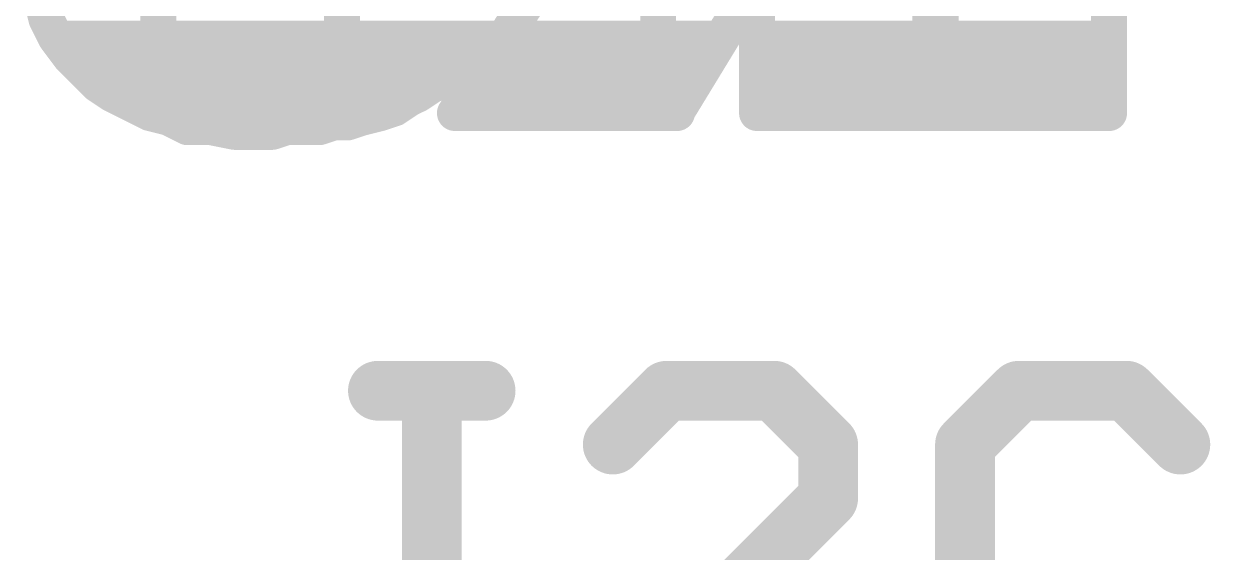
# Model space of a CAD drawing. Extents: x -36 to 72, y -21 to 37.
# Drawn here: x 10.106 to 12.627, y 18.187 to 19.31 of the extents above; entities that cross this region are included whole.
import ezdxf

# ---------------------------------------------------------------- set-up
doc = ezdxf.new("R2010")
doc.units = 0
doc.layers.add('21', color=41, linetype='CONTINUOUS')
doc.layers.add('22', color=40, linetype='CONTINUOUS')

msp = doc.modelspace()

# ---------------------------------------------------------------- linework, layer by layer
at = {"layer": '21'}
for points, const_width in [([(11.664, 19.12), (11.664, 20.3)], 0.0762), ([(11.454, 20.17), (11.454, 19.27)], 0.0762), ([(12.054, 19.85), (12.054, 19.12)], 0.0762), ([(10.154, 19.32), (10.144, 19.36)], 0.0762), ([(10.174, 19.28), (10.154, 19.32)], 0.0762), ([(10.204, 19.24), (10.174, 19.28)], 0.0762), ([(10.1751, 19.2786), (11.454, 19.2786)], 0.0762), ([(11.664, 19.2786), (12.054, 19.2786)], 0.0762), ([(11.074, 19.26), (11.054, 19.24)], 0.0762), ([(11.074, 19.24), (11.074, 19.26)], 0.0762), ([(11.454, 19.27), (11.464, 19.25)], 0.0762), ([(11.464, 19.25), (11.464, 19.21)], 0.0762), ([(10.234, 19.21), (10.204, 19.24)], 0.0762), ([(11.054, 19.24), (11.034, 19.21)], 0.0762), ([(11.084, 19.23), (11.074, 19.24)], 0.0762), ([(11.084, 19.17), (11.084, 19.23)], 0.0762), ([(10.264, 19.18), (10.234, 19.21)], 0.0762), ([(10.2416, 19.2024), (11.0226, 19.2024)], 0.0762), ([(11.034, 19.21), (11.004, 19.19)], 0.0762), ([(11.084, 19.2024), (11.4678, 19.2024)], 0.0762), ([(11.464, 19.21), (11.474, 19.19)], 0.0762), ([(11.664, 19.2024), (12.054, 19.2024)], 0.0762), ([(10.294, 19.16), (10.264, 19.18)], 0.0762), ([(10.974, 19.18), (10.944, 19.16)], 0.0762), ([(11.004, 19.19), (10.974, 19.18)], 0.0762), ([(11.474, 19.19), (11.474, 19.18)], 0.0762), ([(11.474, 19.18), (11.484, 19.16)], 0.0762), ([(10.334, 19.14), (10.294, 19.16)], 0.0762), ([(10.924, 19.15), (10.894, 19.13)], 0.0762), ([(10.944, 19.16), (10.924, 19.15)], 0.0762), ([(11.094, 19.16), (11.084, 19.17)], 0.0762), ([(11.094, 19.15), (11.094, 19.16)], 0.0762), ([(11.104, 19.14), (11.094, 19.15)], 0.0762), ([(11.484, 19.16), (11.484, 19.15)], 0.0762), ([(11.484, 19.15), (11.494, 19.13)], 0.0762), ([(10.374, 19.12), (10.334, 19.14)], 0.0762), ([(10.3616, 19.1262), (10.8826, 19.1262)], 0.0762), ([(10.894, 19.13), (10.864, 19.12)], 0.0762), ([(11.104, 19.12), (11.104, 19.14)], 0.0762), ([(11.104, 19.1262), (11.494, 19.1262)], 0.0762), ([(11.494, 19.13), (11.494, 19.12)], 0.0762), ([(11.664, 19.1262), (12.054, 19.1262)], 0.0762), ([(10.414, 19.11), (10.374, 19.12)], 0.0762), ([(10.454, 19.09), (10.414, 19.11)], 0.0762), ([(10.764, 19.1), (10.734, 19.09)], 0.0762), ([(10.794, 19.1), (10.764, 19.1)], 0.0762), ([(10.824, 19.11), (10.794, 19.1)], 0.0762), ([(10.864, 19.12), (10.824, 19.11)], 0.0762), ([(11.494, 19.12), (11.104, 19.12)], 0.0762), ([(12.054, 19.12), (11.664, 19.12)], 0.0762), ([(10.504, 19.09), (10.454, 19.09)], 0.0762), ([(10.554, 19.08), (10.504, 19.09)], 0.0762), ([(10.634, 19.08), (10.554, 19.08)], 0.0762), ([(10.664, 19.09), (10.634, 19.08)], 0.0762), ([(10.734, 19.09), (10.664, 19.09)], 0.0762), ([(10.8585, 18.5299), (11.0873, 18.5299)], 0.127), ([(10.9729, 17.8435), (10.9729, 18.5299)], 0.127), ([(11.4718, 18.5299), (11.3574, 18.4155)], 0.127), ([(11.7006, 18.5299), (11.4718, 18.5299)], 0.127), ([(11.815, 18.4155), (11.7006, 18.5299)], 0.127), ([(12.2203, 18.5299), (12.1059, 18.4155)], 0.127), ([(12.449, 18.5299), (12.2203, 18.5299)], 0.127), ([(12.5635, 18.4155), (12.449, 18.5299)], 0.127), ([(11.815, 18.3011), (11.815, 18.4155)], 0.127), ([(12.1059, 18.4155), (12.1059, 17.9579)], 0.127), ([(11.3574, 17.8435), (11.815, 18.3011)], 0.127)]:
    msp.add_lwpolyline(points, dxfattribs=dict(at, const_width=const_width))
for points, const_width in [([(10.171, 19.3285, 1), (10.137, 19.3115)], 0.0381), ([(10.1355, 19.3154, 1), (10.1725, 19.3246)], 0.0381), ([(10.1892, 19.2914, 1), (10.1588, 19.2686)], 0.0381), ([(10.1751, 19.2977, 1), (10.1751, 19.2596)], 0.0381), ([(11.454, 19.2596, 1), (11.454, 19.2977)], 0.0381), ([(11.664, 19.2977, 1), (11.664, 19.2596)], 0.0381), ([(12.054, 19.2596, 1), (12.054, 19.2977)], 0.0381), ([(10.157, 19.2715, 1), (10.191, 19.2885)], 0.0381), ([(11.093, 19.26, 1), (11.0549, 19.26)], 0.0381), ([(11.0875, 19.2465, 1), (11.0605, 19.2735)], 0.0381), ([(11.471, 19.2785, 1), (11.437, 19.2615)], 0.0381), ([(11.435, 19.27, 1), (11.4731, 19.27)], 0.0381), ([(11.4831, 19.25, 1), (11.445, 19.25)], 0.0381), ([(10.2175, 19.2535, 1), (10.1905, 19.2265)], 0.0381), ([(10.1888, 19.2286, 1), (10.2192, 19.2514)], 0.0381), ([(11.0405, 19.2535, 1), (11.0675, 19.2265)], 0.0381), ([(11.0699, 19.2294, 1), (11.0381, 19.2506)], 0.0381), ([(11.0875, 19.2535, 1), (11.0605, 19.2265)], 0.0381), ([(11.1031, 19.23, 1), (11.065, 19.23)], 0.0381), ([(11.0705, 19.2165, 1), (11.0975, 19.2435)], 0.0381), ([(11.447, 19.2415, 1), (11.481, 19.2585)], 0.0381), ([(10.2475, 19.2235, 1), (10.2205, 19.1965)], 0.0381), ([(10.2205, 19.1965, 1), (10.2475, 19.2235)], 0.0381), ([(10.2416, 19.2215, 1), (10.2416, 19.1834)], 0.0381), ([(11.0181, 19.2206, 1), (11.0499, 19.1994)], 0.0381), ([(11.0226, 19.1834, 1), (11.0226, 19.2215)], 0.0381), ([(11.0446, 19.1941, 1), (11.0234, 19.2259)], 0.0381), ([(11.0549, 19.24, 1), (11.093, 19.24)], 0.0381), ([(11.084, 19.2215, 1), (11.084, 19.1834)], 0.0381), ([(11.481, 19.2185, 1), (11.447, 19.2015)], 0.0381), ([(11.4678, 19.1834, 1), (11.4678, 19.2215)], 0.0381), ([(11.664, 19.2215, 1), (11.664, 19.1834)], 0.0381), ([(12.054, 19.1834, 1), (12.054, 19.2215)], 0.0381), ([(10.2746, 19.1959, 1), (10.2534, 19.1641)], 0.0381), ([(10.2505, 19.1665, 1), (10.2775, 19.1935)], 0.0381), ([(10.968, 19.1981, 1), (10.98, 19.1619)], 0.0381), ([(10.9846, 19.1641, 1), (10.9634, 19.1959)], 0.0381), ([(10.9934, 19.2059, 1), (11.0146, 19.1741)], 0.0381), ([(11.01, 19.1719, 1), (10.998, 19.2081)], 0.0381), ([(11.445, 19.21, 1), (11.4831, 19.21)], 0.0381), ([(11.491, 19.1885, 1), (11.457, 19.1715)], 0.0381), ([(11.4931, 19.19, 1), (11.455, 19.19)], 0.0381), ([(11.457, 19.1815, 1), (11.491, 19.1985)], 0.0381), ([(10.3025, 19.177, 1), (10.2855, 19.143)], 0.0381), ([(10.2834, 19.1441, 1), (10.3046, 19.1759)], 0.0381), ([(10.9155, 19.167, 1), (10.9325, 19.133)], 0.0381), ([(10.9346, 19.1341, 1), (10.9134, 19.1659)], 0.0381), ([(10.9334, 19.1759, 1), (10.9546, 19.1441)], 0.0381), ([(10.9525, 19.143, 1), (10.9355, 19.177)], 0.0381), ([(11.0975, 19.1835, 1), (11.0705, 19.1565)], 0.0381), ([(11.065, 19.17, 1), (11.1031, 19.17)], 0.0381), ([(11.1131, 19.16, 1), (11.075, 19.16)], 0.0381), ([(11.1075, 19.1635, 1), (11.0805, 19.1365)], 0.0381), ([(11.0805, 19.1465, 1), (11.1075, 19.1735)], 0.0381), ([(11.455, 19.18, 1), (11.4931, 19.18)], 0.0381), ([(11.503, 19.16, 1), (11.4649, 19.16)], 0.0381), ([(11.501, 19.1585, 1), (11.467, 19.1415)], 0.0381), ([(11.467, 19.1515, 1), (11.501, 19.1685)], 0.0381), ([(10.3425, 19.157, 1), (10.3255, 19.123)], 0.0381), ([(10.3255, 19.123, 1), (10.3425, 19.157)], 0.0381), ([(10.3616, 19.1453, 1), (10.3616, 19.1072)], 0.0381), ([(10.8834, 19.1459, 1), (10.9046, 19.1141)], 0.0381), ([(10.8826, 19.1072, 1), (10.8826, 19.1453)], 0.0381), ([(10.9, 19.1119, 1), (10.888, 19.1481)], 0.0381), ([(11.075, 19.15, 1), (11.1131, 19.15)], 0.0381), ([(11.104, 19.1453, 1), (11.104, 19.1072)], 0.0381), ([(11.1231, 19.14, 1), (11.085, 19.14)], 0.0381), ([(11.0905, 19.1265, 1), (11.1175, 19.1535)], 0.0381), ([(11.4649, 19.15, 1), (11.503, 19.15)], 0.0381), ([(11.513, 19.13, 1), (11.4749, 19.13)], 0.0381), ([(11.494, 19.1072, 1), (11.494, 19.1453)], 0.0381), ([(11.664, 19.1453, 1), (11.664, 19.1072)], 0.0381), ([(12.054, 19.1072, 1), (12.054, 19.1453)], 0.0381), ([(10.3786, 19.1385, 1), (10.3694, 19.1015)], 0.0381), ([(10.3655, 19.103, 1), (10.3825, 19.137)], 0.0381), ([(10.4225, 19.127, 1), (10.4055, 19.093)], 0.0381), ([(10.4094, 19.0915, 1), (10.4186, 19.1285)], 0.0381), ([(10.764, 19.1191, 1), (10.764, 19.081)], 0.0381), ([(10.77, 19.0819, 1), (10.758, 19.1181)], 0.0381), ([(10.788, 19.1181, 1), (10.8, 19.0819)], 0.0381), ([(10.794, 19.081, 1), (10.794, 19.1191)], 0.0381), ([(10.8194, 19.1285, 1), (10.8286, 19.0915)], 0.0381), ([(10.83, 19.0919, 1), (10.818, 19.1281)], 0.0381), ([(10.858, 19.1381, 1), (10.87, 19.1019)], 0.0381), ([(10.8686, 19.1015, 1), (10.8594, 19.1385)], 0.0381), ([(11.104, 19.1391, 1), (11.104, 19.101)], 0.0381), ([(11.085, 19.12, 1), (11.1231, 19.12)], 0.0381), ([(11.4749, 19.12, 1), (11.513, 19.12)], 0.0381), ([(11.477, 19.1215, 1), (11.511, 19.1385)], 0.0381), ([(11.494, 19.101, 1), (11.494, 19.1391)], 0.0381), ([(11.6449, 19.12, 1), (11.683, 19.12)], 0.0381), ([(11.664, 19.1391, 1), (11.664, 19.101)], 0.0381), ([(12.035, 19.12, 1), (12.0731, 19.12)], 0.0381), ([(12.054, 19.101, 1), (12.054, 19.1391)], 0.0381), ([(10.454, 19.109, 1), (10.454, 19.0709)], 0.0381), ([(10.4455, 19.073, 1), (10.4625, 19.107)], 0.0381), ([(10.5077, 19.1087, 1), (10.5003, 19.0713)], 0.0381), ([(10.504, 19.0709, 1), (10.504, 19.109)], 0.0381), ([(10.554, 19.0991, 1), (10.554, 19.061)], 0.0381), ([(10.5503, 19.0613, 1), (10.5577, 19.0987)], 0.0381), ([(10.628, 19.0981, 1), (10.64, 19.0619)], 0.0381), ([(10.634, 19.061, 1), (10.634, 19.0991)], 0.0381), ([(10.664, 19.109, 1), (10.664, 19.0709)], 0.0381), ([(10.67, 19.0719, 1), (10.658, 19.1081)], 0.0381), ([(10.728, 19.1081, 1), (10.74, 19.0719)], 0.0381), ([(10.734, 19.0709, 1), (10.734, 19.109)], 0.0381), ([(10.8585, 18.5616, 1), (10.8585, 18.4981)], 0.0635), ([(11.0046, 18.5299, 1), (10.9411, 18.5299)], 0.0635), ([(11.0873, 18.4981, 1), (11.0873, 18.5616)], 0.0635), ([(11.4718, 18.5616, 1), (11.4718, 18.4981)], 0.0635), ([(11.4943, 18.5074, 1), (11.4494, 18.5523)], 0.0635), ([(11.7231, 18.5523, 1), (11.6782, 18.5074)], 0.0635), ([(11.7006, 18.4981, 1), (11.7006, 18.5616)], 0.0635), ([(12.2203, 18.5616, 1), (12.2203, 18.4981)], 0.0635), ([(12.2427, 18.5074, 1), (12.1978, 18.5523)], 0.0635), ([(12.4715, 18.5523, 1), (12.4266, 18.5074)], 0.0635), ([(12.449, 18.4981, 1), (12.449, 18.5616)], 0.0635), ([(11.335, 18.4379, 1), (11.3799, 18.393)], 0.0635), ([(11.8468, 18.4155, 1), (11.7833, 18.4155)], 0.0635), ([(11.7926, 18.393, 1), (11.8375, 18.4379)], 0.0635), ([(12.1376, 18.4155, 1), (12.0741, 18.4155)], 0.0635), ([(12.0834, 18.4379, 1), (12.1283, 18.393)], 0.0635), ([(12.541, 18.393, 1), (12.5859, 18.4379)], 0.0635), ([(11.8375, 18.2786, 1), (11.7926, 18.3235)], 0.0635), ([(11.7833, 18.3011, 1), (11.8468, 18.3011)], 0.0635)]:
    msp.add_lwpolyline(points, format="xyb", dxfattribs=dict(at, const_width=const_width))
at = {"layer": '22', "const_width": 0.0762}
for points in [[(12.412, 19.12), (12.412, 20.86)], [(10.392, 20.28), (10.392, 19.12)], [(10.782, 19.12), (10.782, 20.13)], [(11.612, 20.02), (11.022, 19.12)], [(11.492, 19.12), (11.882, 19.76)], [(12.032, 19.61), (12.032, 19.12)], [(10.392, 19.2786), (10.782, 19.2786)], [(11.126, 19.2786), (11.5886, 19.2786)], [(12.032, 19.2786), (12.412, 19.2786)], [(10.392, 19.2024), (10.782, 19.2024)], [(11.076, 19.2024), (11.5422, 19.2024)], [(12.032, 19.2024), (12.412, 19.2024)], [(10.392, 19.1262), (10.782, 19.1262)], [(11.0261, 19.1262), (11.4958, 19.1262)], [(12.032, 19.1262), (12.412, 19.1262)], [(10.392, 19.12), (10.782, 19.12)], [(11.022, 19.12), (11.492, 19.12)], [(12.032, 19.12), (12.412, 19.12)]]:
    msp.add_lwpolyline(points, dxfattribs=at)
at = {"layer": '22', "const_width": 0.0381}
for points in [[(10.392, 19.2977, 1), (10.392, 19.2596)], [(10.782, 19.2596, 1), (10.782, 19.2977)], [(11.126, 19.2977, 1), (11.126, 19.2596)], [(11.5886, 19.2596, 1), (11.5886, 19.2977)], [(12.032, 19.2977, 1), (12.032, 19.2596)], [(12.412, 19.2596, 1), (12.412, 19.2977)], [(10.392, 19.2215, 1), (10.392, 19.1834)], [(10.782, 19.1834, 1), (10.782, 19.2215)], [(11.076, 19.2215, 1), (11.076, 19.1834)], [(11.5422, 19.1834, 1), (11.5422, 19.2215)], [(12.032, 19.2215, 1), (12.032, 19.1834)], [(12.412, 19.1834, 1), (12.412, 19.2215)], [(10.392, 19.1453, 1), (10.392, 19.1072)], [(10.782, 19.1072, 1), (10.782, 19.1453)], [(11.0261, 19.1453, 1), (11.0261, 19.1072)], [(11.4958, 19.1072, 1), (11.4958, 19.1453)], [(12.032, 19.1453, 1), (12.032, 19.1072)], [(12.412, 19.1072, 1), (12.412, 19.1453)], [(10.392, 19.1391, 1), (10.392, 19.101)], [(10.373, 19.12, 1), (10.4111, 19.12)], [(10.763, 19.12, 1), (10.8011, 19.12)], [(10.782, 19.101, 1), (10.782, 19.1391)], [(11.022, 19.1391, 1), (11.022, 19.101)], [(11.0061, 19.1304, 1), (11.0379, 19.1096)], [(11.4757, 19.1299, 1), (11.5083, 19.1101)], [(11.492, 19.101, 1), (11.492, 19.1391)], [(12.032, 19.1391, 1), (12.032, 19.101)], [(12.013, 19.12, 1), (12.0511, 19.12)], [(12.393, 19.12, 1), (12.4311, 19.12)], [(12.412, 19.101, 1), (12.412, 19.1391)]]:
    msp.add_lwpolyline(points, format="xyb", dxfattribs=at)

doc.saveas('drawing.dxf')
